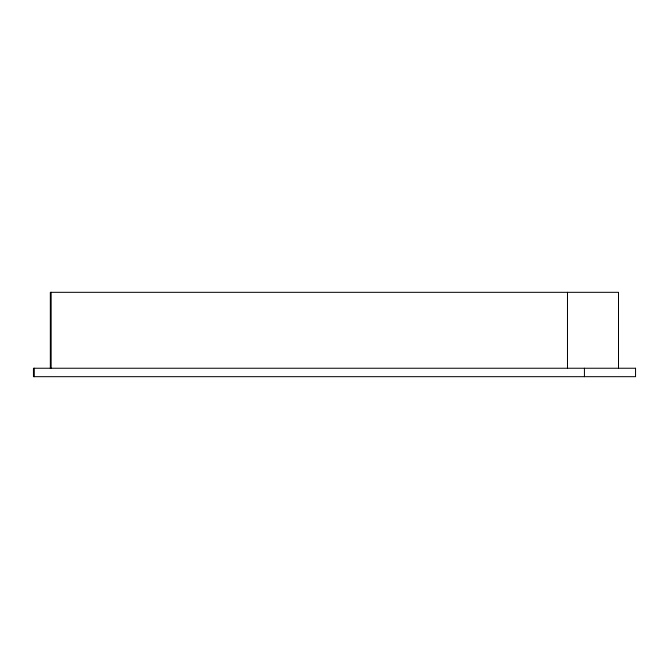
<?xml version="1.0" encoding="UTF-8"?>
<svg xmlns="http://www.w3.org/2000/svg" width="669" height="669" viewBox="0 0 669 669"><rect width="100%" height="100%" fill="white"/><g stroke="black" fill="none" stroke-linecap="round" stroke-linejoin="round"><path stroke-width="1" d="M618.499 368.243L618.499 292.32L50.334 292.32L50.334 368.243M584.43 368.243L584.43 376.68M567.479 292.32L567.479 368.243M51.145 292.32L51.145 368.243M34.286 368.243L34.286 376.68M635.55 368.243L33.45 368.243L33.45 376.68L635.55 376.68L635.55 368.243"/></g></svg>
